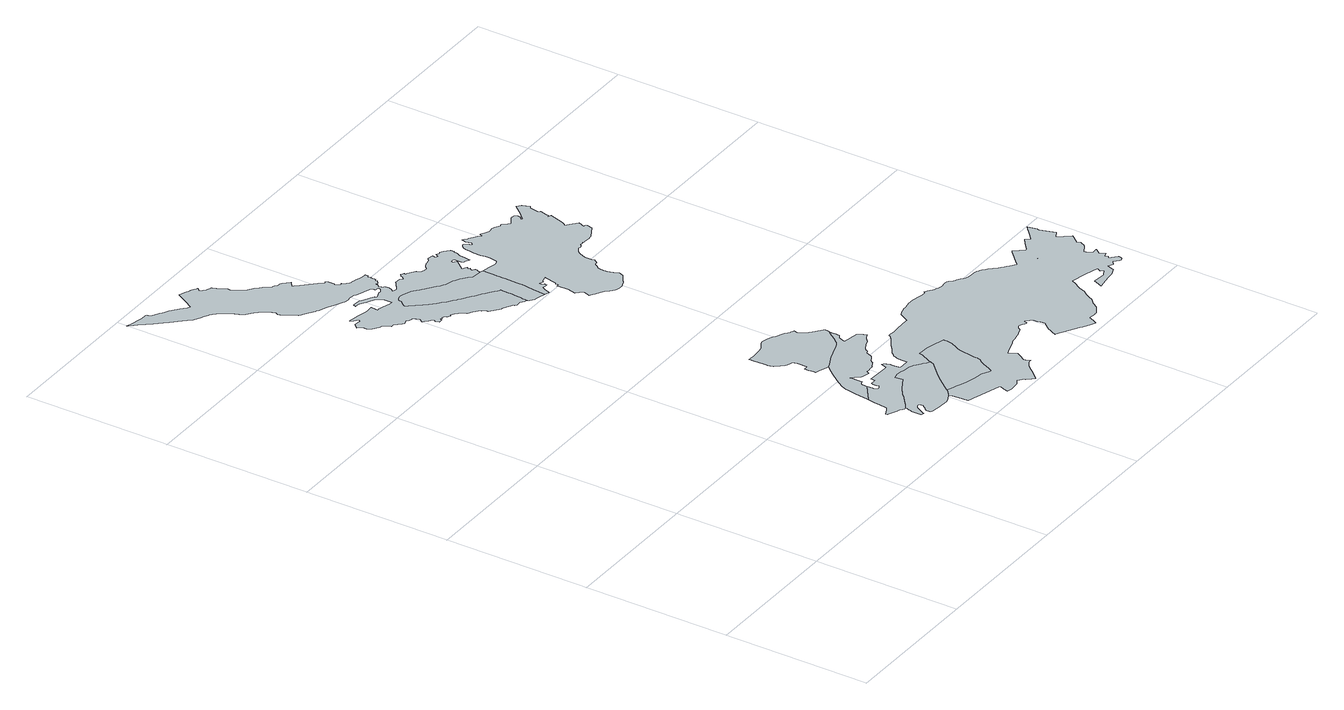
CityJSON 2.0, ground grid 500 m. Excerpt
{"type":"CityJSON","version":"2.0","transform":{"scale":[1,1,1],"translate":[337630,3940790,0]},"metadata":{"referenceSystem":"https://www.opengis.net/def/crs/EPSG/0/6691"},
"CityObjects":{
"object1":{"type":"GenericCityObject","attributes":{"function":"3","validFromType":"3","custodian":"相模湖町","notificationNumber":"相模湖町告示第1号","prefecture":"14","city":"14150","floorAreaRate":2},"geometry":[{"type":"MultiSurface","lod":"1","boundaries":[[[0,1,2,3,4,5,6,7,8,9,10,11,12,13,14,15,16,17,18,19,20,21,22,23,24,25,26,27,28,29,30,31,32,33,34,35,36,37,38,39,40,41,42,43,44,45,46,47,48,49,50,51,52,53,54,55,56,57,58,59,60,61,62,63,64,65,66,67,68,69,70,71,72,73,74,75,76,77,78,79,80,81,82,83,84,85,86,87,88,89,90,91,92,93,94,95,96,97,98,99,100,101,102,103,104,105,106,107,108,109,110,111,112,113,114,115,116,117,118,119,120,121,122,123,124,125,126,127,128,129,130,131,132,133,134,135,136,137,138,139,140,141,142,143,144,145,146,147,148,149,150,151,152,153,154,155,156,157,158,159,160,161,162,163,164,165,166,167,168,169,170,171,172,173,174,175,176,177,178,179,180,181,182,183,184,185,186,187,188,189,190,191,192,193,194,195,196,197,198,199,200,201,202,203,204,205,206,207,208,209,210,211,212,213,214,215,216,217,218,219,220,221,222,223,224,225,226,227,228,229,230,231,232,233,234,235,236,237,238,239,240,241,242,243,244,245,246,247,248,249,250,251,252,253,254,255,256,257,258,259,260,261,262,263,264,265,266,267,268,269,270,271,272,273,274,275,276,277,278,279,280,281,282,283,284,285,286,287,288,289,290,291,292,293,294,295,296,297,298,299,300,301,302,303,304,305,306,307,308,309,310,311,312,313,314,315,316,317,318,319,320,321,322,323,324,325,326,327,328,329,330,331,332,333,334,335,336,337,338,339,340,341,342,343,344,345,346,347,348,349,350,351,352,353,354,355,356,357,358,359,360,361,362,363,364,365,366,367,368,369,370,371,372,373,374,375,376,377,378,379,380,381,382,383,384,385,386,387,388,389,390,391,392,393,394,395,396,397,398,399,400,401,402,403,404,405,406,407,408,409,410,411,412,413,414,415,416,417,418,419,420,421,422,423,424,425,426,427,428,429,430,431,432,433,434,435,436,437,438]]]}]},
"object2":{"type":"GenericCityObject","attributes":{"function":"3","validFromType":"3","custodian":"相模湖町","notificationNumber":"相模湖町告示第1号","prefecture":"14","city":"14150","floorAreaRate":1.5},"geometry":[{"type":"MultiSurface","lod":"1","boundaries":[[[439,440,441,442,443,444,445,446,447,448,449,450,451,452,453,454,455,456,457,458,459,460,461,462,463,464,465,466,467,468,469,470,471,472,473,474,475,476,477,478,479,480,481,482,483,484,485,486,487,488,489,490,491,492,493,494,495,496,497,498,499,500,501,502,503,504,505,506,507,508,509,510,511,512,513,514,515,516,517,518,519,520,521,522,523,524,525,526,527]]]}]},
"object3":{"type":"GenericCityObject","attributes":{"function":"3","validFromType":"3","custodian":"相模湖町","notificationNumber":"相模湖町告示第1号","prefecture":"14","city":"14150","floorAreaRate":1.5},"geometry":[{"type":"MultiSurface","lod":"1","boundaries":[[[528,529,530,531,532,533,534,535,536,537,538,539,540,541,542,543,544,545,546,547,548,549,550,551,552,553,554,555,556,557,558,559,560,561,562,563,564,565,566,567,568,569,570,571,572,573,574,575,576,577,578,579,580,581,582,583,584,585,586,587,588,589,590,591,592,593,594,595,596,597,598,599,600,601,602,603,604,605,606,607,608,609,610,611,612,613,614,615,616,617,618,619,620,621]]]}]},
"object4":{"type":"GenericCityObject","attributes":{"function":"1","validFromType":"3","custodian":"相模湖町","notificationNumber":"相模湖町告示第1号","prefecture":"14","city":"14150","floorAreaRate":1},"geometry":[{"type":"MultiSurface","lod":"1","boundaries":[[[622,623,624,625,626,627,628,629,630,631,632,633,634,635,636,637,638,639,640,641,642,643,644,645,646,647,648,649,650,651,652,653,654,655,656,657,658,659,660,661,662,663,664,665,666,667,668,669,670,671,672,673,674,675,676,677,678,679,680,681,682,683,684,685,686,687,688,689,690,691,692,693,694,695,696,697,698,699,700,701,702,703,704,705,706,707,708,709,710,711,712,713,714,715,716,612,611,610,609,608,607,606,605,604,603,602,601,600]]]}]},
"object5":{"type":"GenericCityObject","attributes":{"function":"4","validFromType":"3","custodian":"相模湖町","notificationNumber":"相模湖町告示第1号","prefecture":"14","city":"14150","floorAreaRate":2},"geometry":[{"type":"MultiSurface","lod":"1","boundaries":[[[717,718,719,720,721,722,723,724,725,726,727,728,729,730,731,732,733,734,735,736,737,738,739,740,741,742,438,437,436,435,434,433,432,431,430,429,428,427,426,425,424,423,422,421,420,419,418,417,416,415,414,413,412,411,410,409,408,407,406,405,404,403,402,401,400,399,398,397,396,395,394,393,392,391,390,389,388,387,386,385,384,383,382,381,380,379,378,377,376,375,374,373,372,371,370,369,368,367,366,365,364,363,362]]]}]},
"object6":{"type":"GenericCityObject","attributes":{"function":"6","validFromType":"3","custodian":"相模湖町","notificationNumber":"相模湖町告示第1号","prefecture":"14","city":"14150","floorAreaRate":2},"geometry":[{"type":"MultiSurface","lod":"1","boundaries":[[[743,744,745,746,747,748,749,750,751,752,753,754,755,756,757,445,444,443,442,441,440,439,527,758,759,760,761,762,763,764,765,766,767,768,769,770,771,772,773,774,775,776,777,778,779,780,781,782,783,784,785,786,787,788]]]}]},
"object7":{"type":"GenericCityObject","attributes":{"function":"3","validFromType":"3","custodian":"相模湖町","notificationNumber":"相模湖町告示第1号","prefecture":"14","city":"14150","floorAreaRate":2},"geometry":[{"type":"MultiSurface","lod":"1","boundaries":[[[740,739,738,737,736,735,734,733,732,731,730,729,728,727,726,725,724,723,722,721,720,789,790,791,792,793,794,795,796,797,798,799,800,801,802,803,804,805,806,807,808,809,810,811,812,813,814,815,816,817,818,819,820,821,822,823,824,825,826,827,828,829,830,831,832,833,834,835,836,837,838,839,840,841,842,843,844,845,846,847,848,849,850,851,852,853,854,855,856,857,858,859,860,861,862,863,864,865,866,867,868,869,870,871,872,873,874,875,876,877,878,879,880,881,882,883,884,885,886,887,888,889,890,891,892,893,894,895,896,897,898,899,900,901,902,903,904,905,906,907,908,909,910,911,912,913,914,915,916,917,918,919,920,921,922,923,924,925,926,927,928,929,930,931,932,933,934,935,936,937,938,939,940,941,942,943,944,945,946,947,948,949,950,951,952,953,954,955,956,957,958,959,960,961,962,963,964,965,966,967,741]]]}]},
"object8":{"type":"GenericCityObject","attributes":{"function":"24","validFromType":"3","custodian":"神奈川県","notificationNumber":"神奈川県告示第160号","prefecture":"14","city":"14150"},"geometry":[{"type":"MultiSurface","lod":"1","boundaries":[[[678,679,680,681,682,683,684,685,686,687,688,689,690,691,692,693,694,695,696,697,698,699,700,701,702,703,704,705,706,707,708,709,710,711,712,713,714,715,716,612,613,614,615,968,616,617,618,619,620,621,969,970,971,972,973,974,975,976,977,978,979,980,981,982,983,984,985,986,987,988,473,474,475,476,477,478,479,480,481,482,483,484,485,486,487,488,489,490,491,492,493,494,495,496,497,498,499,500,501,502,503,504,505,506,507,508,509,510,511,512,513,514,515,516,517,518,519,520,521,522,523,524,989,990,991,992,993,994,995,996,997,998,999,1000,1001,1002,1003,1004,1005,1006,1007,1008,1009,1010,1011,1012,1013,1014,1015,1016,1017,1018,1019,1020,1021,1022,1023,1024,1025,1026,1027,1028,1029,1030,1031,1032,1033,1034,1035,1036,1037,1038,1039,1040,1041,1042,1043,1044,1045,1046,1047,1048,1049,1050,1051,1052,1053,1054,1055,1056,1057,1058,1059,1060,1061,1062,1063,1064,1065,1066,1067,1068,1069,1070,1071,1072,1073,1074,1075,1076,1077,1078,1079,1080,1081,1082,1083,1084,1085,1086,1087,1088,1089,1090,1091,1092,1093,1094,1095,1096,1097,1098,1099,1100,1101,1102,1103,1104,1105,1106,1107,1108,1109,1110,1111,1112,1113,1114,1115,1116,1117,1118,1119,1120,1121,1122,1123,1124,1125,1126,1127,1128,1129,1130,1131,1132,1133,1134,1135,1136,1137,1138,1139,1140,1141,1142,1143,1144,1145,1146,1147,1148,1149,1150,1151,1152,1153,1154,1155,1156,1157,1158,1159,1160,1161,1162,1163,1164,1165,1166,1167,1168,1169,1170,1171,1172,1173,1174,1175,1176,1177,1178,1179,1180,1181,1182,1183,1184,1185,1186,1187,1188,1189,1190,1191,1192,1193,1194,1195,1196,1197,1198,1199,1200,1201,1202,1203,1204,1205,1206,1207,1208,1209,1210,1211,1212,1213,1214,1215,1216,1217,1218,1219,1220,1221,1222,1223,1224,1225,1226,1227,1228,1229,1230,1231,1232,1233,1234,1235,1236,1237,1238,1239,1240,1241,1242,1243,1244,1245,1246,1247,1248,1249,1250,1251,1252,1253,1254,1255,1256,1257,1258,1259,1260,1261,1262,1263,1264,1265,1266,1267,1268,1269,1270,1271,1272,1273,1274,1275,1276,1277,1278,1279,1280,1281,1282,1283,1284,1285,1286,1287,1288,1289,1290,1291,1292,1293,1294,1295,1296,1297,1298,1299,1300,1301,1302,1303,1304,1305,1306,1307,1308,1309,1310,1311,1312,1313,1314,1315,1316,1317,1318,1319,1320,1321,1322,1323,1324,1325,1326,1327,1328,1329,1330,1331,1332,1333,1334,1335,1336,1337,1338,1339,1340,528,529,530,531,532,533,534,535,536,537,538,539,1341,540,541,542,1342,543,544,545,546,547,548,549,550,1343,551,552,553,554,555,556,557,558,559,560,561,562,563,564,565,566,567,568,569,570,571,572,573,574,575,576,577,578,579,580,581,582,583,584,585,586,587,588,589,590,591,592,593,594,595,596,597,598,599,600,622,623,624,625,626,627,628,629,630,631,632,633,634,635,636,637,638,639,640,641,642,643,644,645,646,647,648,649,650,651,652,653,654,655,656,657,658,659,660,661,662,663,664,665,666,667,668,669,670,671,672,673,674,675,676,677]]]}]},
"object9":{"type":"GenericCityObject","attributes":{"function":"3","validFromType":"3","custodian":"相模湖町","notificationNumber":"相模湖町告示第1号","prefecture":"14","city":"14150","floorAreaRate":1.5},"geometry":[{"type":"MultiSurface","lod":"1","boundaries":[[[1344,1345,1346,1347,1348,1349,1350,1351,1352,1353,1354,1355,1356,1357,1358,1359,1360,1361,1362,1363,1364,1365,1366,1367,1368,1369,1370,1371,1372,1373,1374,1375,1376,1203,1204,1205,1206,1207,1208,1209,1210,1211,1212,1213,1214,1215,1216,1217,1218,1219,1220,1221,1222,1223,1224,1225,1226,1227,1228,1229,1230,1231,1232,1233,1234,1235,1236,1237,1238,1239,1240,1241,1242,1243,1244,1245,1246,1247,1248,1249,1250,1251,1252,1253,1254,1255,1256,1257,1258,1259,1260,1261,1262,1263,1264,1265,1266,1267,1268,1269,1270,1271,1272,1273,1274,1275,1276,1277,1278,1279,1280,1281,1282,1283,1284,1285,1286,1287,1288,1289,1290,1291,1292,1293,1294,1295,1297,1298,1299,1300,1301,1302,1303,1304,1305,1306,1307,1308,1309,1377,1378,1379,1380,1381,1382,1383,1384,1385,1386,1387,1388,1389,1390,1391,1392,1393,1394,1395,1396,1397,1398,1399,1400,1401,1402,1403,1404,1405,1406,1407,1408,1409,1410,1411,1412,1413,1414,1415,1416,1417,1418,1419,1420,1421,1422,1423,1424,1425,1426,1427,1428,1429,1430,1431,1432,1433,1434,1435,1436,1437,1438,1439,1440,1441,1117,1118,1119,1120,1121,1122,1123,1124,1125,1127,1128,1129,1130]]]}]},
"object10":{"type":"GenericCityObject","attributes":{"function":"1","validFromType":"3","custodian":"相模湖町","notificationNumber":"相模湖町告示第1号","prefecture":"14","city":"14150","floorAreaRate":1},"geometry":[{"type":"MultiSurface","lod":"1","boundaries":[[[1376,1375,1374,1373,1372,1371,1370,1369,1368,1367,1366,1365,1364,1363,1362,1361,1360,1359,1358,1357,1356,1355,1354,1353,1352,1351,1350,1349,1348,1347,1346,1345,1344,1130,1131,1132,1133,1134,1135,1136,1137,1138,1139,1140,1141,1142,1143,1144,1145,1146,1147,1148,1149,1150,1151,1152,1153,1154,1155,1156,1157,1158,1159,1160,1161,1162,1164,1165,1167,1168,1170,1171,1172,1173,1174,1175,1176,1177,1178,1179,1180,1181,1182,1183,1184,1185,1186,1187,1188,1189,1190,1191,1192,1193,1194,1195,1196,1197,1198,1199,1200,1201,1202,1203]]]}]}
},
"vertices":[
[839,1756,0],[839,1760,0],[833,1764,0],[829,1766,0],[833,1772,0],[836,1777,0],[831,1780,0],[833,1783,0],[835,1786,0],[820,1796,0],[847,1830,0],[842,1836,0],[838,1838,0],[838,1845,0],[851,1845,0],[852,1819,0],[857,1812,0],[860,1811,0],[875,1803,0],[876,1809,0],[878,1825,0],[880,1845,0],[886,1855,0],[887,1869,0],[890,1869,0],[891,1881,0],[874,1896,0],[862,1902,0],[858,1899,0],[848,1906,0],[840,1893,0],[831,1899,0],[833,1909,0],[816,1913,0],[813,1911,0],[803,1903,0],[800,1903,0],[793,1902,0],[786,1901,0],[773,1895,0],[763,1885,0],[751,1885,0],[739,1891,0],[732,1903,0],[709,1920,0],[701,1920,0],[704,1927,0],[700,1928,0],[694,1934,0],[684,1926,0],[687,1923,0],[678,1913,0],[668,1921,0],[648,1921,0],[643,1917,0],[616,1897,0],[599,1902,0],[604,1908,0],[605,1909,0],[608,1914,0],[610,1920,0],[610,1926,0],[609,1932,0],[607,1936,0],[602,1940,0],[603,1945,0],[599,1947,0],[599,1950,0],[607,1961,0],[605,1962,0],[608,1967,0],[613,1963,0],[625,1973,0],[620,1979,0],[630,1982,0],[627,1998,0],[631,1999,0],[629,2010,0],[635,2011,0],[634,2021,0],[620,2022,0],[612,2023,0],[593,2030,0],[588,2032,0],[582,2033,0],[579,2032,0],[575,2032,0],[574,2032,0],[573,2032,0],[571,2035,0],[555,2051,0],[553,2055,0],[550,2054,0],[536,2070,0],[539,2072,0],[540,2077,0],[540,2093,0],[535,2100,0],[529,2097,0],[524,2103,0],[516,2113,0],[477,2153,0],[465,2166,0],[459,2171,0],[477,2185,0],[457,2204,0],[454,2207,0],[452,2208,0],[439,2210,0],[433,2216,0],[430,2217,0],[428,2218,0],[426,2218,0],[424,2218,0],[422,2219,0],[412,2234,0],[406,2241,0],[401,2248,0],[392,2255,0],[388,2259,0],[371,2272,0],[365,2278,0],[363,2280,0],[359,2286,0],[351,2298,0],[343,2308,0],[340,2312,0],[340,2314,0],[341,2317,0],[342,2321,0],[343,2325,0],[343,2327,0],[342,2329,0],[327,2357,0],[321,2369,0],[320,2370,0],[318,2371,0],[314,2373,0],[308,2374,0],[305,2376,0],[300,2378,0],[295,2383,0],[291,2386,0],[287,2390,0],[287,2392,0],[296,2402,0],[293,2404,0],[286,2408,0],[279,2412,0],[274,2415,0],[273,2415,0],[256,2422,0],[235,2430,0],[231,2422,0],[214,2393,0],[197,2364,0],[188,2369,0],[178,2376,0],[169,2384,0],[150,2399,0],[143,2405,0],[134,2410,0],[124,2416,0],[115,2422,0],[100,2429,0],[93,2433,0],[90,2435,0],[88,2438,0],[86,2445,0],[85,2449,0],[84,2449,0],[79,2450,0],[67,2452,0],[60,2452,0],[56,2453,0],[52,2454,0],[39,2456,0],[32,2458,0],[28,2459,0],[24,2460,0],[7,2464,0],[6,2464,0],[1,2466,0],[5,2463,0],[14,2454,0],[17,2451,0],[25,2442,0],[32,2434,0],[40,2424,0],[55,2407,0],[75,2384,0],[84,2374,0],[88,2371,0],[116,2341,0],[137,2318,0],[139,2317,0],[144,2315,0],[160,2306,0],[172,2300,0],[185,2294,0],[193,2290,0],[196,2287,0],[205,2278,0],[211,2272,0],[216,2266,0],[223,2257,0],[227,2251,0],[232,2242,0],[236,2232,0],[241,2219,0],[246,2208,0],[249,2204,0],[252,2202,0],[264,2192,0],[272,2186,0],[281,2176,0],[292,2165,0],[295,2160,0],[300,2149,0],[303,2141,0],[306,2136,0],[307,2135,0],[309,2134,0],[309,2132,0],[302,2120,0],[305,2113,0],[309,2107,0],[310,2105,0],[321,2086,0],[333,2065,0],[339,2061,0],[350,2054,0],[372,2039,0],[373,2039,0],[379,2035,0],[381,2034,0],[390,2029,0],[393,2028,0],[399,2025,0],[415,2018,0],[443,2005,0],[447,2003,0],[467,1994,0],[472,1991,0],[478,1988,0],[482,1988,0],[487,1988,0],[495,1989,0],[501,1989,0],[520,1986,0],[522,1986,0],[524,1983,0],[537,1977,0],[572,1966,0],[576,1963,0],[578,1961,0],[579,1957,0],[579,1954,0],[579,1950,0],[594,1947,0],[590,1937,0],[575,1929,0],[573,1932,0],[546,1922,0],[544,1927,0],[543,1929,0],[532,1936,0],[513,1948,0],[500,1954,0],[501,1956,0],[490,1957,0],[478,1957,0],[472,1958,0],[467,1948,0],[471,1948,0],[482,1948,0],[487,1946,0],[492,1943,0],[504,1934,0],[533,1919,0],[547,1896,0],[547,1869,0],[531,1870,0],[527,1872,0],[509,1877,0],[495,1882,0],[493,1882,0],[491,1882,0],[489,1881,0],[486,1880,0],[485,1879,0],[488,1906,0],[485,1906,0],[467,1905,0],[454,1906,0],[426,1913,0],[388,1919,0],[396,1910,0],[408,1898,0],[404,1892,0],[400,1892,0],[381,1895,0],[366,1880,0],[378,1866,0],[379,1851,0],[383,1842,0],[387,1838,0],[393,1833,0],[406,1825,0],[411,1823,0],[417,1821,0],[431,1796,0],[441,1797,0],[450,1787,0],[460,1778,0],[467,1772,0],[481,1778,0],[488,1770,0],[496,1767,0],[502,1768,0],[504,1767,0],[506,1762,0],[506,1757,0],[509,1756,0],[511,1746,0],[503,1734,0],[508,1730,0],[517,1721,0],[517,1719,0],[529,1713,0],[531,1711,0],[530,1707,0],[527,1702,0],[530,1689,0],[544,1690,0],[543,1694,0],[549,1698,0],[552,1694,0],[555,1698,0],[557,1697,0],[566,1690,0],[569,1688,0],[567,1685,0],[577,1679,0],[581,1683,0],[592,1676,0],[609,1659,0],[615,1653,0],[616,1646,0],[631,1636,0],[653,1619,0],[651,1616,0],[660,1608,0],[659,1599,0],[694,1572,0],[696,1574,0],[716,1562,0],[732,1552,0],[732,1550,0],[738,1546,0],[753,1547,0],[766,1537,0],[775,1533,0],[775,1536,0],[776,1543,0],[776,1544,0],[777,1550,0],[778,1560,0],[780,1582,0],[781,1593,0],[781,1599,0],[781,1606,0],[782,1614,0],[782,1615,0],[782,1625,0],[782,1633,0],[780,1634,0],[769,1641,0],[766,1644,0],[753,1653,0],[737,1664,0],[733,1667,0],[713,1680,0],[708,1683,0],[705,1686,0],[692,1695,0],[689,1697,0],[688,1697,0],[677,1705,0],[668,1711,0],[665,1713,0],[655,1720,0],[639,1731,0],[626,1743,0],[614,1752,0],[597,1769,0],[589,1778,0],[584,1782,0],[577,1791,0],[569,1800,0],[560,1811,0],[557,1816,0],[552,1819,0],[550,1823,0],[548,1827,0],[548,1828,0],[563,1847,0],[565,1848,0],[565,1853,0],[565,1856,0],[567,1859,0],[570,1863,0],[574,1865,0],[579,1867,0],[584,1868,0],[588,1869,0],[595,1868,0],[599,1867,0],[608,1863,0],[628,1856,0],[635,1851,0],[651,1837,0],[656,1834,0],[664,1828,0],[676,1820,0],[694,1806,0],[704,1798,0],[713,1793,0],[720,1790,0],[736,1785,0],[747,1781,0],[754,1777,0],[768,1770,0],[777,1765,0],[789,1756,0],[800,1745,0],[809,1742,0],[824,1740,0],[831,1739,0],
[1033,203,0],[1060,235,0],[1082,262,0],[1106,286,0],[1127,307,0],[1133,314,0],[1138,326,0],[1134,329,0],[1129,332,0],[1122,337,0],[1119,339,0],[1115,342,0],[1108,347,0],[1101,352,0],[1094,357,0],[1086,361,0],[1081,363,0],[1070,365,0],[1056,368,0],[1047,370,0],[1036,372,0],[1024,371,0],[1008,368,0],[1011,342,0],[990,330,0],[964,315,0],[942,299,0],[941,298,0],[933,292,0],[928,284,0],[909,270,0],[908,269,0],[888,254,0],[885,251,0],[879,247,0],[881,247,0],[880,246,0],[877,239,0],[876,235,0],[875,233,0],[875,231,0],[874,227,0],[873,225,0],[873,222,0],[873,211,0],[873,195,0],[872,189,0],[873,187,0],[875,187,0],[877,186,0],[881,185,0],[882,187,0],[883,189,0],[884,192,0],[887,198,0],[890,203,0],[894,211,0],[898,217,0],[902,222,0],[906,224,0],[909,225,0],[912,226,0],[914,226,0],[916,225,0],[918,223,0],[919,221,0],[919,218,0],[919,214,0],[918,211,0],[916,208,0],[909,198,0],[905,194,0],[903,192,0],[902,190,0],[901,188,0],[901,185,0],[901,182,0],[901,180,0],[902,176,0],[904,172,0],[907,170,0],[926,168,0],[939,167,0],[977,164,0],[988,168,0],[1007,179,0],[1011,181,0],[1025,192,0],[1030,199,0],
[919,412,0],[918,418,0],[918,421,0],[918,426,0],[919,430,0],[921,433,0],[924,435,0],[928,437,0],[932,438,0],[933,459,0],[932,468,0],[932,473,0],[931,477,0],[930,478,0],[930,480,0],[940,471,0],[949,462,0],[955,455,0],[960,453,0],[967,451,0],[975,449,0],[984,447,0],[989,458,0],[998,457,0],[1005,458,0],[1009,459,0],[1011,459,0],[1013,459,0],[1016,457,0],[1022,459,0],[1022,462,0],[1031,466,0],[1034,467,0],[1039,469,0],[1043,475,0],[1047,479,0],[1050,483,0],[1055,485,0],[1062,489,0],[1065,491,0],[1067,493,0],[1070,496,0],[1072,499,0],[1074,506,0],[1077,514,0],[1086,519,0],[1088,520,0],[1088,522,0],[1090,525,0],[1093,529,0],[1096,532,0],[1114,543,0],[1132,549,0],[1146,561,0],[1161,568,0],[1165,569,0],[1160,580,0],[1158,584,0],[1155,589,0],[1152,593,0],[1149,596,0],[1096,605,0],[1101,621,0],[1103,626,0],[1106,631,0],[1109,634,0],[1113,636,0],[1116,639,0],[1117,640,0],[1117,651,0],[1117,666,0],[1116,669,0],[1115,671,0],[1105,658,0],[1094,642,0],[1081,626,0],[1077,622,0],[1067,615,0],[1058,612,0],[1038,605,0],[1011,595,0],[1001,592,0],[975,580,0],[963,574,0],[950,568,0],[938,556,0],[916,528,0],[892,496,0],[879,475,0],[871,456,0],[869,445,0],[864,417,0],[860,385,0],[858,369,0],
[1118,677,0],[1121,686,0],[1120,690,0],[1117,694,0],[1089,716,0],[1074,731,0],[1070,735,0],[1066,742,0],[1063,747,0],[1062,756,0],[1063,761,0],[1064,765,0],[1058,768,0],[1057,768,0],[1054,770,0],[1049,772,0],[1048,773,0],[1047,773,0],[1046,774,0],[1045,775,0],[1042,777,0],[1038,783,0],[1005,798,0],[1002,799,0],[1001,800,0],[998,801,0],[996,802,0],[994,803,0],[992,804,0],[990,805,0],[988,806,0],[985,807,0],[982,808,0],[979,809,0],[975,810,0],[972,811,0],[969,812,0],[967,812,0],[965,813,0],[962,813,0],[959,813,0],[957,812,0],[954,811,0],[952,811,0],[949,809,0],[946,808,0],[940,804,0],[937,802,0],[936,801,0],[934,800,0],[931,797,0],[929,796,0],[926,795,0],[924,795,0],[920,794,0],[916,793,0],[908,792,0],[900,792,0],[888,791,0],[881,791,0],[866,791,0],[862,791,0],[856,793,0],[856,790,0],[856,782,0],[856,753,0],[857,741,0],[857,731,0],[857,726,0],[859,719,0],[861,714,0],[863,709,0],[868,703,0],[876,694,0],[882,687,0],[886,683,0],[892,680,0],[900,676,0],[907,674,0],[912,671,0],[913,670,0],[914,667,0],[915,657,0],[915,646,0],[914,631,0],[913,622,0],[904,622,0],[901,622,0],[900,608,0],[901,593,0],[901,588,0],[901,584,0],[905,583,0],[911,582,0],[917,580,0],
[781,1528,0],[792,1518,0],[808,1515,0],[832,1508,0],[833,1512,0],[835,1527,0],[836,1535,0],[836,1536,0],[837,1545,0],[838,1554,0],[841,1576,0],[841,1579,0],[841,1584,0],[842,1597,0],[843,1605,0],[843,1615,0],[844,1658,0],[844,1659,0],[844,1660,0],[844,1680,0],[844,1687,0],[845,1701,0],[845,1727,0],[846,1731,0],[846,1736,0],[839,1738,0],
[1252,310,0],[1261,329,0],[1264,338,0],[1265,342,0],[1265,346,0],[1265,350,0],[1265,353,0],[1266,361,0],[1223,372,0],[1203,377,0],[1193,379,0],[1180,380,0],[1163,380,0],[1160,368,0],[1144,336,0],[1039,196,0],[1046,194,0],[1055,191,0],[1065,187,0],[1081,182,0],[1099,175,0],[1118,169,0],[1135,166,0],[1157,163,0],[1165,162,0],[1175,157,0],[1191,148,0],[1195,147,0],[1196,149,0],[1201,156,0],[1204,163,0],[1214,187,0],[1217,193,0],[1220,198,0],[1224,202,0],[1230,210,0],[1231,214,0],[1233,221,0],[1234,233,0],[1235,241,0],[1237,256,0],[1240,275,0],[1243,287,0],[1244,293,0],[1245,297,0],[1251,309,0],
[850,1503,0],[856,1524,0],[863,1535,0],[874,1531,0],[882,1532,0],[882,1534,0],[883,1541,0],[876,1545,0],[876,1555,0],[880,1555,0],[890,1551,0],[895,1555,0],[897,1556,0],[912,1560,0],[914,1560,0],[916,1560,0],[915,1555,0],[907,1523,0],[906,1516,0],[902,1513,0],[902,1512,0],[901,1503,0],[894,1503,0],[894,1501,0],[896,1464,0],[889,1438,0],[890,1436,0],[908,1418,0],[907,1413,0],[901,1393,0],[905,1390,0],[912,1387,0],[918,1383,0],[923,1380,0],[928,1377,0],[938,1371,0],[944,1368,0],[950,1362,0],[956,1356,0],[963,1349,0],[970,1345,0],[974,1342,0],[977,1341,0],[985,1339,0],[992,1339,0],[997,1339,0],[1005,1342,0],[1017,1347,0],[1030,1356,0],[1039,1362,0],[1046,1367,0],[1051,1370,0],[1053,1373,0],[1054,1377,0],[1055,1380,0],[1056,1383,0],[1056,1385,0],[1056,1386,0],[1052,1393,0],[1045,1413,0],[1043,1423,0],[1043,1427,0],[1043,1435,0],[1044,1451,0],[1044,1455,0],[1046,1457,0],[1051,1462,0],[1055,1468,0],[1059,1473,0],[1061,1475,0],[1067,1474,0],[1071,1478,0],[1074,1483,0],[1078,1487,0],[1075,1492,0],[1075,1504,0],[1076,1520,0],[1077,1524,0],[1079,1533,0],[1083,1542,0],[1086,1549,0],[1096,1558,0],[1102,1562,0],[1105,1564,0],[1110,1565,0],[1116,1564,0],[1123,1564,0],[1129,1572,0],[1138,1571,0],[1140,1571,0],[1141,1573,0],[1142,1574,0],[1145,1573,0],[1148,1571,0],[1153,1570,0],[1172,1567,0],[1172,1570,0],[1184,1570,0],[1226,1594,0],[1232,1614,0],[1228,1619,0],[1220,1618,0],[1230,1641,0],[1207,1660,0],[1195,1671,0],[1201,1677,0],[1205,1686,0],[1207,1693,0],[1211,1704,0],[1215,1720,0],[1221,1735,0],[1208,1740,0],[1215,1743,0],[1216,1751,0],[1222,1774,0],[1215,1778,0],[1223,1812,0],[1230,1816,0],[1221,1840,0],[1207,1852,0],[1178,1816,0],[1168,1809,0],[1156,1796,0],[1152,1798,0],[1163,1810,0],[1163,1817,0],[1157,1826,0],[1152,1827,0],[1149,1829,0],[1145,1825,0],[1142,1828,0],[1118,1811,0],[1113,1812,0],[1112,1812,0],[1111,1818,0],[1107,1819,0],[1096,1831,0],[1093,1833,0],[1089,1830,0],[1072,1841,0],[1063,1845,0],[1044,1841,0],[1030,1848,0],[1018,1854,0],[1015,1856,0],[1010,1845,0],[1001,1856,0],[990,1863,0],[984,1868,0],[977,1872,0],[968,1873,0],[964,1881,0],[959,1885,0],[955,1870,0],[959,1850,0],[951,1842,0],[948,1853,0],[946,1858,0],[943,1863,0],[940,1866,0],[936,1867,0],[932,1866,0],[928,1863,0],[922,1856,0],[920,1847,0],[917,1827,0],[916,1816,0],[916,1790,0],[918,1774,0],[918,1758,0],[915,1741,0],[915,1738,0],[914,1734,0],[911,1731,0],[908,1728,0],[903,1727,0],[898,1726,0],[891,1727,0],[870,1731,0],
[888,489,0],[854,340,0],[852,325,0],[848,296,0],[836,288,0],[818,279,0],[819,274,0],[819,273,0],[821,273,0],[823,272,0],[825,271,0],[828,270,0],[833,268,0],[851,259,0],[854,258,0],[864,253,0],[867,251,0],[871,249,0],[873,248,0],[876,248,0],[878,247,0],[1012,166,0],[1014,154,0],[1016,131,0],[1016,112,0],[1026,110,0],[1041,105,0],[1045,103,0],[1064,98,0],[1085,92,0],[1113,82,0],[1134,76,0],[1136,76,0],[1135,71,0],[1130,59,0],[1125,44,0],[1126,42,0],[1127,43,0],[1135,41,0],[1139,40,0],[1143,39,0],[1145,39,0],[1150,39,0],[1158,39,0],[1165,40,0],[1173,41,0],[1176,42,0],[1178,44,0],[1184,48,0],[1191,52,0],[1211,35,0],[1209,32,0],[1222,19,0],[1232,10,0],[1255,37,0],[1272,57,0],[1282,68,0],[1288,72,0],[1292,75,0],[1297,77,0],[1300,78,0],[1304,79,0],[1308,79,0],[1310,79,0],[1302,94,0],[1300,98,0],[1302,101,0],[1311,115,0],[1322,133,0],[1309,153,0],[1306,158,0],[1308,159,0],[1313,161,0],[1323,165,0],[1327,166,0],[1362,179,0],[1366,181,0],[1375,183,0],[1380,184,0],[1385,185,0],[1397,187,0],[1402,188,0],[1410,190,0],[1431,197,0],[1435,199,0],[1437,200,0],[1439,202,0],[1441,204,0],[1443,207,0],[1446,211,0],[1449,213,0],[1451,214,0],[1454,215,0],[1457,215,0],[1460,215,0],[1461,215,0],[1463,213,0],[1468,211,0],[1473,206,0],[1477,203,0],[1479,203,0],[1481,203,0],[1482,204,0],[1483,206,0],[1484,210,0],[1485,214,0],[1486,215,0],[1487,215,0],[1493,210,0],[1497,206,0],[1499,205,0],[1502,204,0],[1505,192,0],[1505,191,0],[1506,188,0],[1506,181,0],[1508,177,0],[1508,171,0],[1511,160,0],[1511,157,0],[1509,153,0],[1505,150,0],[1503,147,0],[1495,137,0],[1489,129,0],[1484,120,0],[1481,112,0],[1480,111,0],[1474,97,0],[1476,96,0],[1498,83,0],[1546,56,0],[1555,50,0],[1578,36,0],[1593,28,0],[1599,40,0],[1606,55,0],[1609,63,0],[1610,62,0],[1625,59,0],[1631,58,0],[1633,58,0],[1638,59,0],[1643,60,0],[1650,64,0],[1664,72,0],[1667,74,0],[1670,77,0],[1676,86,0],[1678,88,0],[1683,95,0],[1687,100,0],[1693,105,0],[1699,111,0],[1700,113,0],[1706,126,0],[1709,132,0],[1714,140,0],[1719,148,0],[1720,149,0],[1726,156,0],[1732,172,0],[1734,179,0],[1750,205,0],[1755,218,0],[1810,205,0],[1858,192,0],[1849,177,0],[1858,169,0],[1836,157,0],[1811,159,0],[1793,161,0],[1779,129,0],[1827,137,0],[1854,140,0],[1878,150,0],[1879,155,0],[1880,159,0],[1885,174,0],[1902,165,0],[1914,175,0],[1931,161,0],[1934,160,0],[1937,159,0],[1941,160,0],[1944,163,0],[1945,165,0],[1947,168,0],[1948,172,0],[1948,176,0],[1925,199,0],[1932,202,0],[1927,212,0],[1942,219,0],[1933,238,0],[1943,251,0],[1945,254,0],[1935,253,0],[1933,253,0],[1926,252,0],[1924,254,0],[1924,255,0],[1919,264,0],[1916,273,0],[1914,278,0],[1918,281,0],[1925,285,0],[1928,286,0],[1941,295,0],[1947,302,0],[1951,310,0],[1953,314,0],[1951,320,0],[1948,325,0],[1950,329,0],[1972,355,0],[1938,395,0],[1962,408,0],[1944,459,0],[1947,467,0],[1940,497,0],[1935,492,0],[1931,489,0],[1921,480,0],[1888,450,0],[1877,466,0],[1858,451,0],[1832,430,0],[1831,429,0],[1829,429,0],[1816,445,0],[1802,462,0],[1797,458,0],[1776,439,0],[1754,416,0],[1744,407,0],[1727,421,0],[1718,427,0],[1713,431,0],[1704,438,0],[1704,439,0],[1699,444,0],[1692,450,0],[1686,456,0],[1676,466,0],[1666,475,0],[1665,475,0],[1663,477,0],[1661,478,0],[1657,480,0],[1655,482,0],[1648,485,0],[1645,487,0],[1642,488,0],[1638,489,0],[1637,489,0],[1632,490,0],[1627,491,0],[1624,491,0],[1617,491,0],[1607,492,0],[1606,492,0],[1604,492,0],[1602,493,0],[1601,493,0],[1599,494,0],[1597,495,0],[1595,496,0],[1593,497,0],[1591,498,0],[1588,501,0],[1583,505,0],[1572,512,0],[1570,514,0],[1564,518,0],[1554,526,0],[1552,527,0],[1551,528,0],[1549,529,0],[1548,530,0],[1546,531,0],[1544,531,0],[1541,531,0],[1539,532,0],[1537,532,0],[1536,532,0],[1533,532,0],[1530,531,0],[1529,531,0],[1520,529,0],[1519,529,0],[1517,530,0],[1514,530,0],[1511,531,0],[1509,532,0],[1506,533,0],[1503,534,0],[1500,535,0],[1497,536,0],[1495,538,0],[1493,538,0],[1487,542,0],[1482,545,0],[1478,547,0],[1472,551,0],[1467,554,0],[1465,555,0],[1463,557,0],[1462,557,0],[1459,554,0],[1454,550,0],[1451,552,0],[1446,553,0],[1430,557,0],[1407,561,0],[1382,561,0],[1362,558,0],[1348,557,0],[1337,554,0],[1329,552,0],[1324,549,0],[1321,548,0],[1318,546,0],[1298,513,0],[1294,513,0],[1275,513,0],[1265,513,0],[1257,513,0],[1240,512,0],[1230,512,0],[1216,512,0],[1207,512,0],[1201,512,0],[1197,512,0],[1196,508,0],[1184,497,0],[1158,479,0],[1154,476,0],[1137,463,0],[1120,451,0],[1111,441,0],[1108,438,0],[1105,430,0],[1104,424,0],[1102,417,0],[1100,400,0],[1100,384,0],[1097,384,0],[1063,385,0],[1060,399,0],[1060,411,0],[1060,420,0],[1058,424,0],[1057,432,0],[1055,435,0],[1052,438,0],[1047,441,0],[1046,438,0],[1040,421,0],[1035,421,0],[960,423,0],[960,409,0],[941,410,0],[940,408,0],[939,402,0],[939,392,0],[940,381,0],[935,379,0],[924,373,0],[924,375,0],[923,379,0],[920,390,0],[919,394,0],[931,476,0],[935,475,0],[992,458,0],
[1732,182,0],[1722,191,0],[1715,201,0],[1712,206,0],[1709,211,0],[1731,226,0],[1713,235,0],[1719,244,0],[1725,251,0],[1735,262,0],[1746,274,0],[1753,282,0],[1751,283,0],[1748,285,0],[1745,287,0],[1742,290,0],[1740,291,0],[1736,293,0],[1728,298,0],[1729,299,0],[1766,335,0],[1770,338,0],[1805,373,0],[1806,374,0],[1803,376,0],[1795,379,0],[1778,387,0],[1769,391,0],[1764,392,0],[1760,393,0],[1756,394,0],[1750,399,0],[1742,405,0],[1118,438,0],[1132,437,0],[1146,437,0],[1156,436,0],[1171,436,0],[1178,436,0],[1191,435,0],[1204,433,0],[1217,431,0],[1223,429,0],[1226,429,0],[1237,426,0],[1283,414,0],[1294,411,0],[1310,406,0],[1314,405,0],[1327,401,0],[1332,400,0],[1347,396,0],[1373,388,0],[1391,382,0],[1394,382,0],[1402,379,0],[1410,376,0],[1424,371,0],[1435,366,0],[1436,366,0],[1444,363,0],[1451,361,0],[1468,354,0],[1498,342,0],[1503,340,0],[1510,337,0],[1525,328,0],[1528,325,0],[1529,325,0],[1533,322,0],[1538,319,0],[1543,315,0],[1546,312,0],[1549,309,0],[1556,305,0],[1566,293,0],[1574,284,0],[1577,280,0],[1581,275,0],[1586,268,0],[1596,254,0],[1599,249,0],[1603,244,0],[1610,234,0],[1612,231,0],[1619,222,0],[1630,207,0],[1635,199,0],[1647,183,0],[1652,176,0],[1658,166,0],[1663,156,0],[1668,145,0],[1674,130,0],[1676,120,0],[1677,102,0],[1678,91,0],[1678,89,0]
]}
